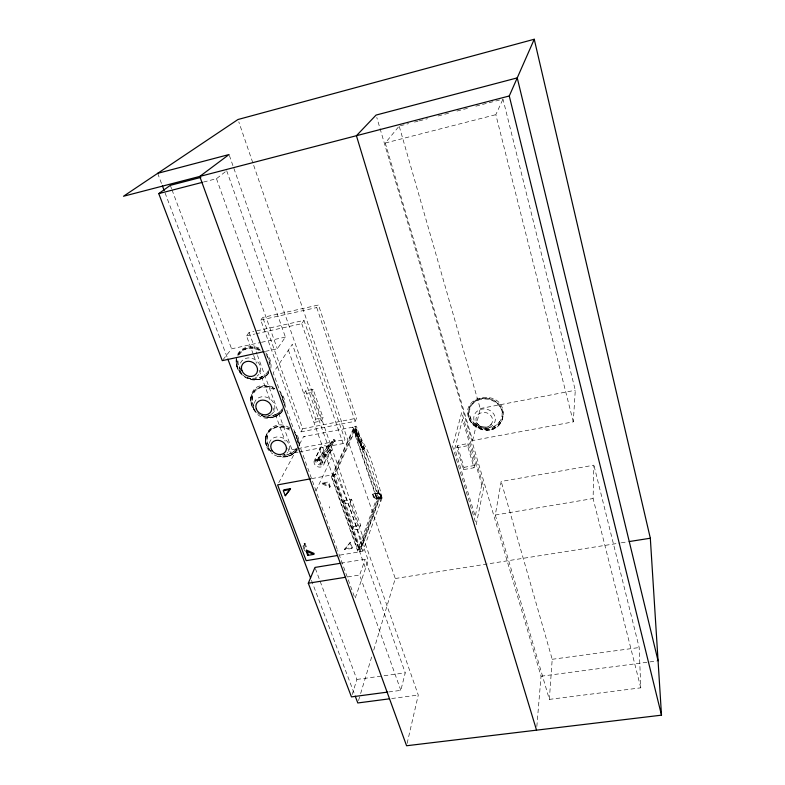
<?xml version="1.0" encoding="UTF-8"?>
<svg xmlns="http://www.w3.org/2000/svg" width="785" height="785" viewBox="0 0 785 785"><rect width="100%" height="100%" fill="white"/><g stroke="black" fill="none" stroke-linecap="round" stroke-linejoin="round"><path stroke-width="0.59" stroke-dasharray="3.92 2.94" d="M640.776 687.837L593.087 498.544L593.892 465.181L501.173 481.46L495.286 515.019L549.353 699.386L640.776 687.837L639.176 647.546L593.892 465.181M236.295 358.274C235.255 364.269 237.992 370.304 242.31 374.376M270.845 368.204C271.777 362.621 269.755 356.792 265.742 352.848M236.57 359.187C233.528 373.297 250.837 385.219 263.014 377.673M284.69 406.375C285.74 400.949 283.611 395.277 279.735 391.46M398.397 127.013L385.258 143.027L472.619 440.552L573.285 421.849L575.287 390.253L502.999 99.126L494.746 101.265M549.353 699.386L552.208 659.292L501.173 481.46M299.026 445.89C300.096 440.63 298.006 435.116 294.228 431.426M322.88 463.611C323.901 460.54 318.524 457.223 316.149 460.01M536.832 726.557L541.042 676.228L376.771 117.416M362.905 551.001L360.168 551.767L332.938 474.709L355.026 426.314L356.341 426.157L357.067 428.159A113.001 101.108 15.1 0 0 364.201 444.418L364.937 445.723A76.547 64.615 25.5 0 1 369.745 456.163M382.04 497.916L362.866 551.139M355.576 431.809C354.486 430.209 356.096 429.081 355.919 431.053A113.207 101.157 15.2 0 0 363.053 447.342L362.807 449.55L363.494 449.422M267.243 436.303L266.88 441.415L268.98 447.784M265.889 436.627L265.673 442.132M319.897 463.621L320.682 464.18L335.136 440.581L334.577 439.551L333.468 439.728L319.858 463.69L320.722 464.102M252.427 396.67L252.113 402.283L254.183 408.308M251.033 396.955L250.798 402.499M316.748 461.011C318.131 462.179 317.052 459.46 316.748 460.991M474.022 467.732L474.533 465.456L468.046 443.535L457.4 445.507L456.821 447.715L463.415 469.636L474.022 467.732L467.507 445.743L468.046 443.535M407.13 743.395L418.277 695.049L229.043 154.547M472.619 440.552L480.243 408.553L399.173 126.081M463.415 469.636L463.964 467.369L457.4 445.507M333.468 439.728L334.027 440.758L335.136 440.581M388.781 691.948L400.821 690.349L405.246 672.843L365.211 559.224L341.279 563.139M358.51 700.622L360.276 694.754M360.629 693.577L371.943 656.005M373.709 650.137L395.277 578.516L238.777 121.822M352.18 694.568L356.881 679.437L314.952 567.437M352.72 427.619L352.858 427.069L377.33 499.25M329.729 506.717L329.249 508.023M400.821 690.349L359.638 575.003L365.211 559.224M381.245 497.288C381.441 492.98 376.643 492.215 372.473 494.413C372.306 499.231 379.508 499.79 381.294 496.836M360.168 551.767L379.498 498.73L355.026 426.314M360.668 549.471L379.4 498.141L376.672 498.632L357.724 549.961L360.668 549.471L334.626 475.661L355.909 428.639L353.113 429.179L331.613 476.21L357.724 549.961M339.954 555.103L358.048 552.11L377.349 499.613M376.035 498.446L381.392 497.258L380.931 495.355M363.455 449.707L364.142 447.901L356.724 429.846A2.11 1.835 23.6 0 0 356.331 429.238L355.566 429.297A1.698 1.472 23.5 0 0 355.595 430.101L363.681 449.893L362.415 448.853A113.521 101.363 15.2 0 1 355.242 432.555L354.614 430.661L355.683 430.455L356.037 431.279L355.998 429.984M373.228 496.611L372.875 494.069L372.473 494.413M344.399 500.457L353.554 526.431L352.072 530.248L359.177 529.041L360.629 525.224L351.533 499.191L344.399 500.457L342.849 504.166L350.012 502.891L351.533 499.191M351.915 548.45L352.269 547.508L350.355 542.131L344.448 549.686L351.915 548.45L350.002 543.063L350.355 542.131M237.649 354.349C241.986 346.008 253.526 344.576 261.12 349.148M329.788 487.279L330.191 486.406L328.581 481.902L322.517 483.01L322.105 483.884L329.788 487.279L328.189 482.775L328.581 481.902M355.212 430.71L354.899 431.524L355.163 430.553M303.746 546.007L304.992 543.24L304.099 543.397L302.853 546.154L303.746 546.007L305.336 550.246M355.88 431.004L356.076 430.072M355.948 431.112L356.253 430.317M354.869 431.387L355.831 429.081M355.114 421.3L356.527 418.228L318.445 305.012L262.739 317.454L260.738 320.035L300.989 431.858L355.114 421.3L316.748 307.553L318.445 305.012M573.285 421.849L495.826 114.659L502.999 99.126M299.281 451.905L343.123 443.554L344.958 439.58L303.991 320.398L255.056 331.201M315.992 490.772L331.947 456.958M352.789 427.187L303.795 436.578M382.001 498.122L379.498 498.73M305.757 390.802L315.737 419.111L313.961 422.448L321.31 420.995L323.047 417.669L313.137 389.291L305.757 390.802L303.893 393.991L311.321 392.48L313.137 389.291M318.867 460.236L319.554 460.903L331.77 450.6L331.761 449.187L330.671 449.099L318.945 460.147L319.554 460.903M278.753 482.746L297.201 448.5M299.507 444.222L303.55 436.735A1.089 0.549 42.9 0 1 304.551 436.852L304.58 436.951M300.989 431.858L302.686 428.767L262.739 317.454M298.094 452.131L289.802 453.71L291.991 449.717L257.5 355.497M330.514 449.246L330.524 450.335L331.77 450.6M354.692 430.916L355.664 430.72M317.503 461.227L333.527 442.475L333.34 441.327L332.134 441.209L316.846 460.54M318.111 458.214L318.906 458.371L330.151 445.939L330.034 444.693L328.768 444.683L318.111 458.195M318.906 458.371L318.161 457.753M491.43 423.998C488.074 429.787 475.455 426.716 475.945 419.475M315.658 460.579L316.267 459.853M255.9 333.772L301.764 323.685L303.991 320.398M328.768 444.683L328.886 445.929L330.151 445.939M265.34 351.366L277.311 348.785L285.406 337.099L226.679 170.698M332.134 441.209L332.32 442.357L333.527 442.475M364.103 448.186L363.455 448.039M268.784 372.983C264.094 380.509 253.339 381.304 246.117 377.134M253.221 354.153L246.49 335.843L249.081 332.516L253.859 331.456M282.629 411.006C278.224 417.963 268.156 419.043 261.297 415.363M500.644 422.526C485.797 445.232 451.051 413.077 476.74 398.927C516.628 387.623 508.356 447.882 472.933 424.508M222.979 359.736L231.595 348.815L260.296 342.564M499.859 421.388C492.843 433.418 472.531 429.984 469.95 416.325M297.574 449.609C293.541 456.016 284.818 458.411 277.753 456.419M344.448 549.686L350.002 543.063M294.522 452.582L289.881 455.614M294.11 451.277L289.41 454.407L282.1 455.82M203.531 182.042L216.483 178.695L225.756 171.424M280.166 413.283C249.404 435.95 236.099 372.316 275.192 387.849M264.859 416.089L271.561 416.236L276.712 414.117M279.754 411.988L275.888 414.696M262.818 376.26C258.873 378.625 253.947 379.184 249.532 377.909M316.826 459.559L320.761 459.784L322.9 462.905M379.881 497.768L380.892 495.855L381.304 497.513M400.35 125.767L408.612 123.628M414.509 122.097L418.052 121.175M419.229 120.87L427.491 118.721M438.108 115.974L449.903 112.903M456.988 111.068L468.782 108.006M475.867 106.171L493.559 101.579M385.258 143.027L495.826 114.659M260.738 320.035L316.748 307.553M246.49 335.843L254.723 334.037M261.493 342.309L285.406 337.099M315.737 419.111L323.047 417.669M302.686 428.767L356.527 418.228M353.682 429.248L356.468 428.963L359.039 434.811A461.659 342.27 34.8 0 1 368.508 459.225A462.296 342.672 34.8 0 1 379.528 495.512L380.853 501.281L378.331 501.958M480.243 408.553L575.287 390.253M291.991 449.717L296.808 448.794M298.006 448.569L344.958 439.58M456.821 447.715L467.507 445.743M311.871 478.585L330.77 475.111L358.048 552.11M332.938 474.709L335.951 474.425L338.777 480.646A497.808 356.861 34.1 0 1 361.404 544.976L362.876 550.678M331.613 476.21L334.626 475.661M322.105 483.884L328.189 482.775M463.964 467.369L474.533 465.456M378.635 493.049L372.571 494.158L373.905 497.19L376.133 498.19M381.274 496.836L375.701 497.759L373.552 496.051M353.554 526.431L360.629 525.224M495.286 515.019L593.087 498.544M344.811 548.744L352.269 547.508M347.696 576.916L359.638 575.003M395.277 578.516L620.111 543.004M621.318 542.808L628.569 541.66M356.881 679.437L405.246 672.843M552.208 659.292L639.176 647.546M541.042 676.228L656.859 660.98M391.666 698.532L418.277 695.049M287.722 456.281L280.117 455.987M378.488 493.108L379.891 493.451L380.853 495.021M354.84 429.022L355.742 431.102A113.609 101.52 15.2 0 0 362.915 447.43L363.661 448.735A76.94 64.841 25.4 0 1 368.499 459.225M378.929 493.108L380.607 494.462M274.308 454.976L277.9 456.477M289.773 427.913C271.06 415.873 255.527 442.504 272.787 453.897M322.517 483.01L330.191 486.406M271.159 451.424L268.215 448.107L266.213 444.31M254.978 410.526L251.416 404.913M470.99 422.173L468.773 417.129M363.131 448.794L362.739 448.098A113.364 101.255 15.2 0 1 355.576 431.809M362.964 449.177L362.582 448.48A113.442 101.304 15.2 0 1 355.409 432.182L355.065 430.406L356.204 430.906M240.475 371.285L237.767 364.014L237.904 359.373A16.554 14.307 33.4 0 0 240.22 368.93M157.677 173.338L162.004 184.809M165.036 192.825L227.414 357.911M311.449 580.311L354.771 694.951M304.992 543.24L306.974 548.519M170.296 185.338L171.581 188.763M172.013 189.911L231.595 348.815M304.099 543.397L306.876 550.785M303.255 547.214L305.64 553.572M253.633 355.301L256.577 363.308M259.109 370.177L270.462 401.076M272.984 407.935L285.181 441.131M287.702 447.99L289.802 453.71M249.081 332.516L257.078 354.349M337.187 549.245L273.229 372.796L292.334 344.193L368.302 560.47L355.055 598.543L337.599 550.383M216.483 178.695L277.311 348.785M288.38 350.11L365.555 568.369M311.321 392.48L321.31 420.995M350.012 502.891L359.177 529.041M301.764 323.685L343.123 443.554M375.201 493.922L376.721 498.406A1.07 0.53 45.9 0 1 377.349 499.613M353.113 429.179L376.672 498.632M375.76 493.824L377.251 498.23M382.02 497.69L380.705 492.313A459.99 341.691 34.9 0 0 369.755 456.163M380.794 494.795L380.99 495.6M268.696 372.159A17.633 15.249 33.4 0 1 246.235 376.878M241.701 373.424A17.633 15.249 33.4 0 1 236.687 358.637M238.002 354.84A17.633 15.249 33.4 0 1 260.61 349.953M265.958 354.339A17.633 15.249 33.4 0 1 270.315 366.359M269.334 368.891A17.319 14.974 33.4 0 1 246.922 377.752M245.931 377.232A17.319 14.974 33.4 0 1 236.56 359.304M237.845 355.585A17.319 14.974 33.4 0 1 260.051 350.787M268.98 361.767A17.319 14.974 33.4 0 1 269.559 364.858M240.445 369.892A10.911 9.41 33.3 0 1 245.568 358.411A10.911 9.41 33.3 0 1 259.05 363.514A10.911 9.41 33.3 0 1 256.989 376.152M268.146 371.079A16.554 14.307 33.4 0 1 255.115 377.87M239.346 354.82A16.554 14.307 33.4 0 1 260.561 350.238M266.871 356.047A16.554 14.307 33.4 0 1 269.53 362.699M296.907 449.638A17.005 14.444 27.6 0 1 283.287 456.281M269.844 449.746A17.005 14.444 27.6 0 1 268.931 430.72A17.005 14.444 27.6 0 1 289.292 428.747M294.453 432.908A17.005 14.444 27.6 0 1 298.555 444.222M297.613 446.704A16.701 14.179 27.6 0 1 278.704 455.948M271.198 451.767A16.701 14.179 27.6 0 1 268.794 431.564A16.701 14.179 27.6 0 1 290.636 430.818M296.22 437.196A16.701 14.179 27.6 0 1 297.044 439.06M297.358 440.012A16.701 14.179 27.6 0 1 297.878 442.917M269.304 443.26A10.519 8.91 27.6 0 1 283.748 438.423A10.519 8.91 27.6 0 1 287.035 453.131M285.043 454.476A10.519 8.91 27.6 0 1 282.678 455.261M296.347 448.52A15.955 13.561 27.6 0 1 283.571 454.75M268.676 445.35A15.955 13.561 27.6 0 1 271.404 429.542A15.955 13.561 27.6 0 1 289.204 428.904M295.288 434.409A15.955 13.561 27.6 0 1 297.888 441.602M282.551 410.221A17.319 14.856 30.4 0 1 261.336 415.206M260.345 414.686A17.319 14.856 30.4 0 1 257.549 412.802M255.135 410.496A17.319 14.856 30.4 0 1 254.085 390.832A17.319 14.856 30.4 0 1 274.701 388.673M281.315 394.698A17.319 14.856 30.4 0 1 284.18 402.597M283.228 407.121A17.005 14.591 30.4 0 1 262.053 416.05M256.489 412.517A17.005 14.591 30.4 0 1 253.928 391.646A17.005 14.591 30.4 0 1 276.055 390.744M282.6 399.231A17.005 14.591 30.4 0 1 283.473 403.215M254.369 403.353A10.715 9.165 30.3 0 1 270.158 399.006A10.715 9.165 30.3 0 1 270.403 414.853M269.647 415.196A10.715 9.165 30.3 0 1 268.009 415.677M282.001 409.122A16.249 13.944 30.4 0 1 269.088 415.648M253.938 406.012A16.249 13.944 30.4 0 1 256.607 389.654A16.249 13.944 30.4 0 1 274.632 388.899M280.834 394.551A16.249 13.944 30.4 0 1 283.414 401.017M378.056 489.575L378.085 490.968A12.089 10.313 19.2 0 0 379.283 494.756L379.528 495.198L378.056 489.575M319.956 450.325L320.457 448.235C319.416 452.709 311.498 460.275 317.866 464.269C319.917 465.446 322.929 465.093 324.195 462.954L329.288 453.18C327.09 456.821 320.123 454.672 319.956 450.325M314.118 461.197C313.009 466.28 320.977 469.479 323.636 465.014C325.265 459.892 334.812 451.395 327.345 446.537C324.99 445.183 321.516 445.576 320.054 448.039L314.118 461.197M483.766 487.21L476.21 524.596L452.552 446.312L461.727 412.419L483.766 487.21M481.774 484.649L475.229 516.432L454.79 448.667L462.542 419.475L481.774 484.649M378.635 498.279L359.834 549.608L333.772 475.818L355.124 428.796L378.635 498.279M473.129 424.234A17.545 15.671 12.8 0 0 502.449 418.827A17.545 15.671 12.8 0 0 481.362 398.348A17.545 15.671 12.8 0 0 473.129 424.234M473.208 424.705A17.241 15.386 12.8 0 0 501.998 419.396A17.241 15.386 12.8 0 0 481.284 399.28A17.241 15.386 12.8 0 0 473.208 424.705M476.829 425.087A10.862 9.675 12.8 0 0 494.952 421.722A10.862 9.675 12.8 0 0 481.862 409.093A10.862 9.675 12.8 0 0 476.829 425.087M474.042 422.997A16.465 14.709 12.8 0 0 501.546 417.914A16.465 14.709 12.8 0 0 481.745 398.701A16.465 14.709 12.8 0 0 474.042 422.997M478.32 424.842A8.37 7.448 12.8 0 0 492.283 422.242A8.37 7.448 12.8 0 0 482.186 412.527A8.37 7.448 12.8 0 0 478.32 424.842"/><path stroke-width="1.18" d="M387.574 692.105L351.454 696.894L308.299 583.226L314.952 567.437L340.082 563.336M313.706 554.396L314.108 553.454L306.592 550.157L306.17 551.09L307.779 555.378L313.706 554.396L306.17 551.09M307.779 555.378L308.201 554.436L306.994 551.227M509.269 95.986L534.251 39.25L237.983 119.506L123.5 196.25L509.269 95.986L661.5 715.164L406.581 745.75L199.763 176.429L229.043 154.547L157.677 173.338M290.087 489.487L290.528 488.613L283.817 489.84L283.356 490.713L285.24 495.727L290.087 489.487L283.356 490.713M285.24 495.727L290.528 488.613M264.152 351.621L222.263 360.639L158.756 193.61L170.296 185.338L200.832 177.41M158.756 193.61L202.353 182.346M310.683 478.801L277.605 484.885L306.179 560.686L337.54 555.505M308.299 583.226L345.312 577.299M629.776 541.473L650.323 538.225L534.251 39.25M389.242 698.856L357.803 702.967L355.203 696.099M162.436 185.947L164.173 190.539M227.846 359.059L310.585 578.015M536.538 730.158L356.419 135.717L376.074 115.071L517.246 77.882L658.065 660.823M650.323 538.225L661.5 715.164M241.888 370.471A8.409 7.251 33.2 0 0 255.655 374.543A8.409 7.251 33.2 0 0 250.915 361.64A8.409 7.251 33.2 0 0 241.888 370.471M272.12 450.58A8.105 6.859 27.5 0 0 285.681 451.375A8.105 6.859 27.5 0 0 278.057 440.287A8.105 6.859 27.5 0 0 272.12 450.58M256.293 408.975A8.252 7.055 30.3 0 0 269.854 412.988A8.252 7.055 30.3 0 0 265.251 400.468A8.252 7.055 30.3 0 0 256.293 408.975"/></g></svg>
